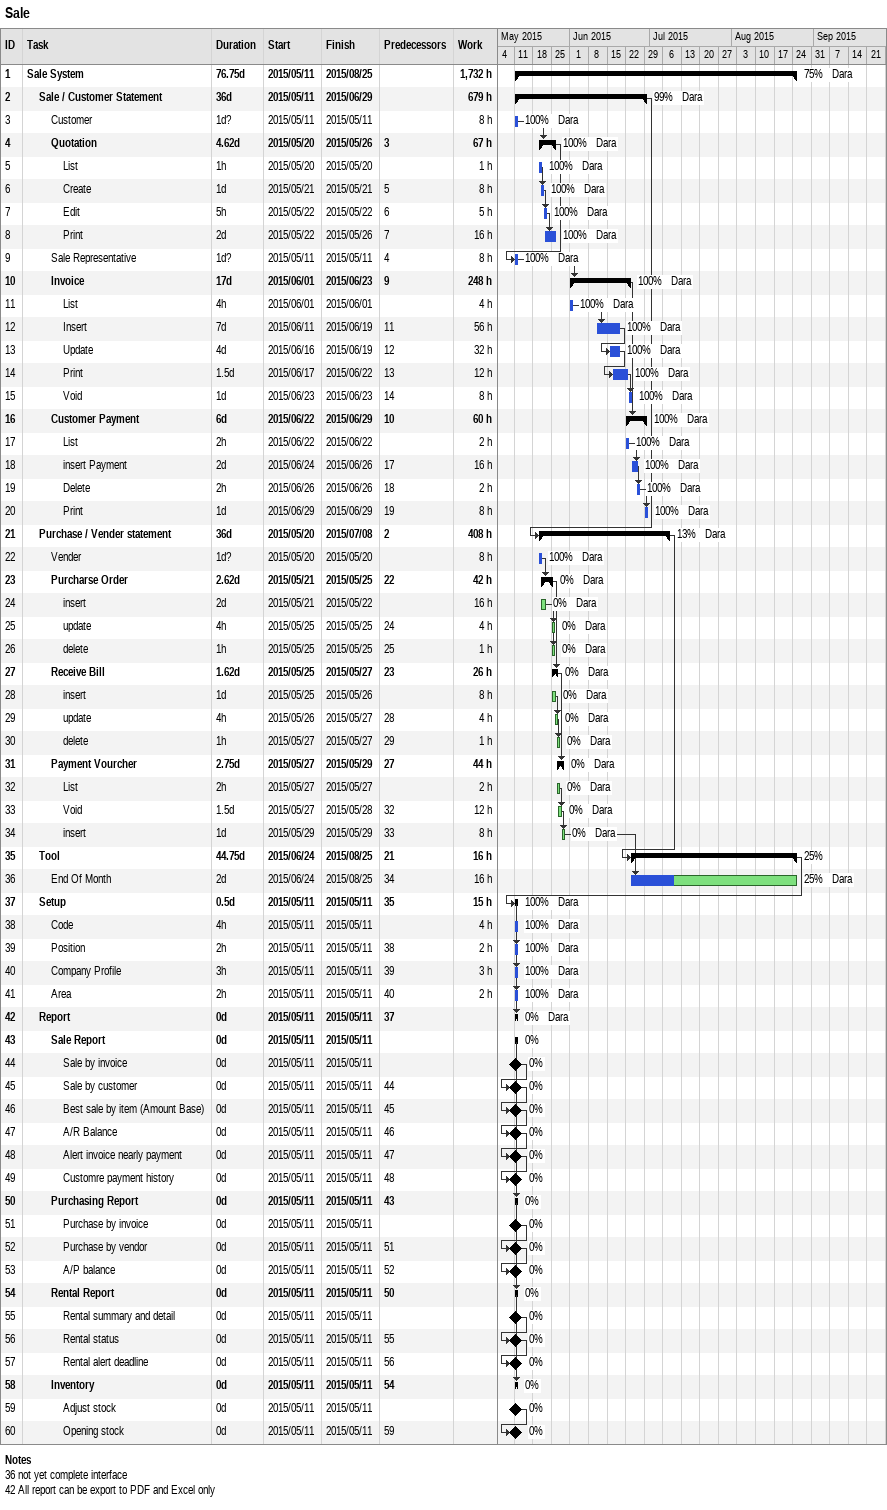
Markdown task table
Sale

| ID | Level | Task | Duration | Start | Finish | Predecessors | Resources | % complete | Work (h) |
|---|---|---|---|---|---|---|---|---|---|
| 1 | 1 | **Sale System** | 76.75d | 2015-05-11 | 2015-08-25 |  | Dara | 75 | 1732 |
| 2 | 2 | **Sale / Customer Statement** | 36d | 2015-05-11 | 2015-06-29 |  | Dara | 99 | 679 |
| 3 | 3 | Customer | 1d? | 2015-05-11 | 2015-05-11 |  | Dara | 100 | 8 |
| 4 | 3 | **Quotation** | 4.62d | 2015-05-20 | 2015-05-26 | 3 | Dara | 100 | 67 |
| 5 | 4 | List | 1h | 2015-05-20 | 2015-05-20 |  | Dara | 100 | 1 |
| 6 | 4 | Create | 1d | 2015-05-21 | 2015-05-21 | 5 | Dara | 100 | 8 |
| 7 | 4 | Edit | 5h | 2015-05-22 | 2015-05-22 | 6 | Dara | 100 | 5 |
| 8 | 4 | Print | 2d | 2015-05-22 | 2015-05-26 | 7 | Dara | 100 | 16 |
| 9 | 3 | Sale Representative | 1d? | 2015-05-11 | 2015-05-11 | 4 | Dara | 100 | 8 |
| 10 | 3 | **Invoice** | 17d | 2015-06-01 | 2015-06-23 | 9 | Dara | 100 | 248 |
| 11 | 4 | List | 4h | 2015-06-01 | 2015-06-01 |  | Dara | 100 | 4 |
| 12 | 4 | Insert | 7d | 2015-06-11 | 2015-06-19 | 11 | Dara | 100 | 56 |
| 13 | 4 | Update | 4d | 2015-06-16 | 2015-06-19 | 12 | Dara | 100 | 32 |
| 14 | 4 | Print | 1.5d | 2015-06-17 | 2015-06-22 | 13 | Dara | 100 | 12 |
| 15 | 4 | Void | 1d | 2015-06-23 | 2015-06-23 | 14 | Dara | 100 | 8 |
| 16 | 3 | **Customer Payment** | 6d | 2015-06-22 | 2015-06-29 | 10 | Dara | 100 | 60 |
| 17 | 4 | List | 2h | 2015-06-22 | 2015-06-22 |  | Dara | 100 | 2 |
| 18 | 4 | insert Payment | 2d | 2015-06-24 | 2015-06-26 | 17 | Dara | 100 | 16 |
| 19 | 4 | Delete | 2h | 2015-06-26 | 2015-06-26 | 18 | Dara | 100 | 2 |
| 20 | 4 | Print | 1d | 2015-06-29 | 2015-06-29 | 19 | Dara | 100 | 8 |
| 21 | 2 | **Purchase / Vender statement** | 36d | 2015-05-20 | 2015-07-08 | 2 | Dara | 13 | 408 |
| 22 | 3 | Vender | 1d? | 2015-05-20 | 2015-05-20 |  | Dara | 100 | 8 |
| 23 | 3 | **Purcharse Order** | 2.62d | 2015-05-21 | 2015-05-25 | 22 | Dara | 0 | 42 |
| 24 | 4 | insert | 2d | 2015-05-21 | 2015-05-22 |  | Dara | 0 | 16 |
| 25 | 4 | update | 4h | 2015-05-25 | 2015-05-25 | 24 | Dara | 0 | 4 |
| 26 | 4 | delete | 1h | 2015-05-25 | 2015-05-25 | 25 | Dara | 0 | 1 |
| 27 | 3 | **Receive Bill** | 1.62d | 2015-05-25 | 2015-05-27 | 23 | Dara | 0 | 26 |
| 28 | 4 | insert | 1d | 2015-05-25 | 2015-05-26 |  | Dara | 0 | 8 |
| 29 | 4 | update | 4h | 2015-05-26 | 2015-05-27 | 28 | Dara | 0 | 4 |
| 30 | 4 | delete | 1h | 2015-05-27 | 2015-05-27 | 29 | Dara | 0 | 1 |
| 31 | 3 | **Payment Vourcher** | 2.75d | 2015-05-27 | 2015-05-29 | 27 | Dara | 0 | 44 |
| 32 | 4 | List | 2h | 2015-05-27 | 2015-05-27 |  | Dara | 0 | 2 |
| 33 | 4 | Void | 1.5d | 2015-05-27 | 2015-05-28 | 32 | Dara | 0 | 12 |
| 34 | 4 | insert | 1d | 2015-05-29 | 2015-05-29 | 33 | Dara | 0 | 8 |
| 35 | 2 | **Tool** | 44.75d | 2015-06-24 | 2015-08-25 | 21 |  | 25 | 16 |
| 36 | 3 | End Of Month | 2d | 2015-06-24 | 2015-08-25 | 34 | Dara | 25 | 16 |
| 37 | 2 | **Setup** | 0.5d | 2015-05-11 | 2015-05-11 | 35 | Dara | 100 | 15 |
| 38 | 3 | Code | 4h | 2015-05-11 | 2015-05-11 |  | Dara | 100 | 4 |
| 39 | 3 | Position | 2h | 2015-05-11 | 2015-05-11 | 38 | Dara | 100 | 2 |
| 40 | 3 | Company Profile | 3h | 2015-05-11 | 2015-05-11 | 39 | Dara | 100 | 3 |
| 41 | 3 | Area | 2h | 2015-05-11 | 2015-05-11 | 40 | Dara | 100 | 2 |
| 42 | 2 | **Report** | 0d | 2015-05-11 | 2015-05-11 | 37 | Dara | 0 |  |
| 43 | 3 | **Sale Report** | 0d | 2015-05-11 | 2015-05-11 |  |  | 0 |  |
| 44 | 4 | Sale by invoice | 0d | 2015-05-11 | 2015-05-11 |  |  | 0 |  |
| 45 | 4 | Sale by customer | 0d | 2015-05-11 | 2015-05-11 | 44 |  | 0 |  |
| 46 | 4 | Best sale by item (Amount Base) | 0d | 2015-05-11 | 2015-05-11 | 45 |  | 0 |  |
| 47 | 4 | A/R Balance | 0d | 2015-05-11 | 2015-05-11 | 46 |  | 0 |  |
| 48 | 4 | Alert invoice nearly payment | 0d | 2015-05-11 | 2015-05-11 | 47 |  | 0 |  |
| 49 | 4 | Customre payment history | 0d | 2015-05-11 | 2015-05-11 | 48 |  | 0 |  |
| 50 | 3 | **Purchasing Report** | 0d | 2015-05-11 | 2015-05-11 | 43 |  | 0 |  |
| 51 | 4 | Purchase by invoice | 0d | 2015-05-11 | 2015-05-11 |  |  | 0 |  |
| 52 | 4 | Purchase by vendor | 0d | 2015-05-11 | 2015-05-11 | 51 |  | 0 |  |
| 53 | 4 | A/P balance | 0d | 2015-05-11 | 2015-05-11 | 52 |  | 0 |  |
| 54 | 3 | **Rental Report** | 0d | 2015-05-11 | 2015-05-11 | 50 |  | 0 |  |
| 55 | 4 | Rental summary and detail | 0d | 2015-05-11 | 2015-05-11 |  |  | 0 |  |
| 56 | 4 | Rental status | 0d | 2015-05-11 | 2015-05-11 | 55 |  | 0 |  |
| 57 | 4 | Rental alert deadline | 0d | 2015-05-11 | 2015-05-11 | 56 |  | 0 |  |
| 58 | 3 | **Inventory** | 0d | 2015-05-11 | 2015-05-11 | 54 |  | 0 |  |
| 59 | 4 | Adjust stock | 0d | 2015-05-11 | 2015-05-11 |  |  | 0 |  |
| 60 | 4 | Opening stock | 0d | 2015-05-11 | 2015-05-11 | 59 |  | 0 |  |

Notes
- 36: not yet complete interface
- 42: All report can be export to PDF and Excel only
